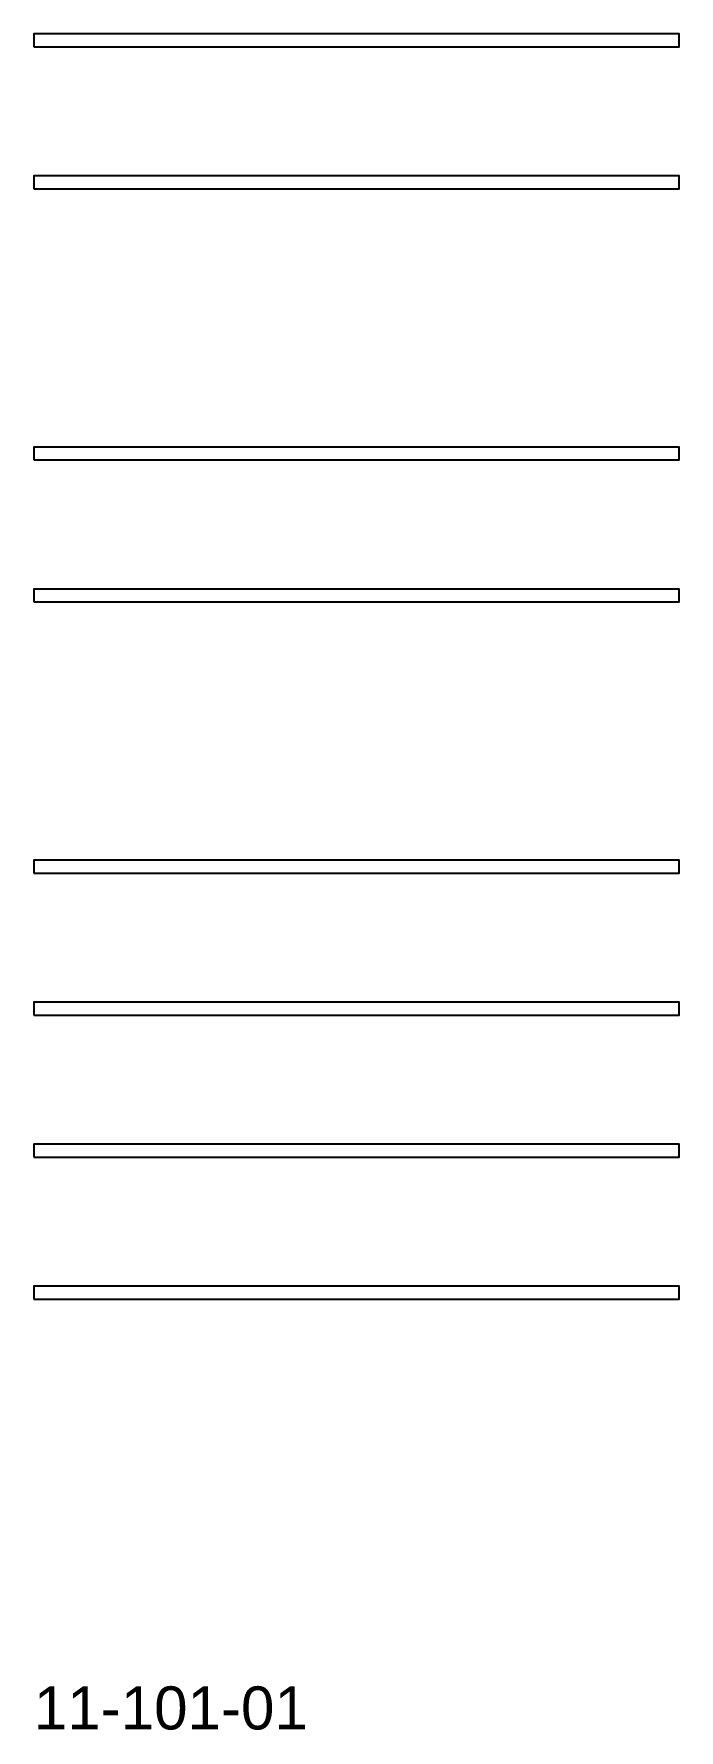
# Model space of a CAD drawing. Extents: x 0 to 15, y 0 to 39.4.
import ezdxf

# ---------------------------------------------------------------- set-up
doc = ezdxf.new("R2010")
doc.units = 0
doc.styles.get("Standard").update_dxf_attribs({"font": 'arial.ttf'})

msp = doc.modelspace()

# ---------------------------------------------------------------- linework, layer by layer
for points in [[(0, 39.1, 0), (15, 39.1, 0), (15, 39.4, 0), (0, 39.4, 0), (0, 39.1, 0)], [(0, 35.8, 0), (15, 35.8, 0), (15, 36.1, 0), (0, 36.1, 0), (0, 35.8, 0)], [(0, 29.5, 0), (15, 29.5, 0), (15, 29.8, 0), (0, 29.8, 0), (0, 29.5, 0)], [(0, 26.2, 0), (15, 26.2, 0), (15, 26.5, 0), (0, 26.5, 0), (0, 26.2, 0)], [(0, 19.9, 0), (15, 19.9, 0), (15, 20.2, 0), (0, 20.2, 0), (0, 19.9, 0)], [(0, 16.6, 0), (15, 16.6, 0), (15, 16.9, 0), (0, 16.9, 0), (0, 16.6, 0)], [(0, 13.3, 0), (15, 13.3, 0), (15, 13.6, 0), (0, 13.6, 0), (0, 13.3, 0)], [(0, 10, 0), (15, 10, 0), (15, 10.3, 0), (0, 10.3, 0), (0, 10, 0)]]:
    msp.add_polyline3d(points)

# ---------------------------------------------------------------- texts
msp.add_text('11-101-01', height=1).set_placement((0, 0))

doc.saveas('drawing.dxf')
